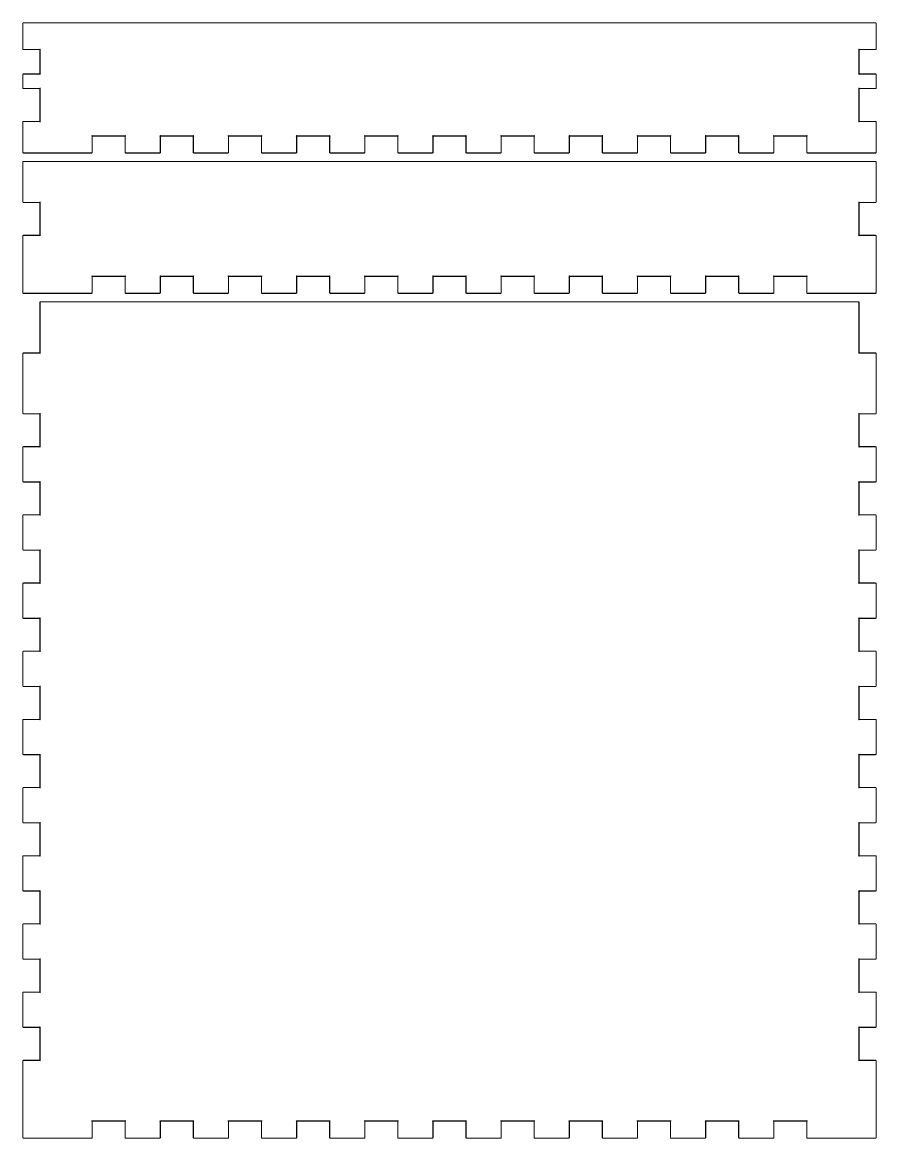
# Model space of a CAD drawing. Extents: x 10 to 178, y 10 to 1017.
# Drawn here: x 18.7 to 169.1, y 517.1 to 713.6 of the extents above; entities that cross this region are included whole.
import ezdxf

# ---------------------------------------------------------------- set-up
doc = ezdxf.new("R2010")
doc.units = 0
doc.layers.get('0').update_dxf_attribs({"linetype": 'CONTINUOUS'})

msp = doc.modelspace()

# ---------------------------------------------------------------- linework, layer by layer
at = {"color": 0, "const_width": 0.2}
for points in [[(21.9246, 690.601), (30.9246, 690.601), (30.9411, 690.601), (30.9948, 690.63), (31.0251, 690.682), (31.0251, 690.7), (31.0251, 693.6), (31.0251, 693.611), (31.01, 693.642), (30.9866, 693.639), (30.9824, 693.614), (31.0141, 693.6), (31.0251, 693.6), (36.8254, 693.6), (36.8349, 693.6), (36.8667, 693.614), (36.8625, 693.639), (36.8392, 693.642), (36.8254, 693.611), (36.8254, 693.6), (36.8254, 690.7), (36.8254, 690.682), (36.8543, 690.63), (36.908, 690.601), (36.926, 690.601), (42.926, 690.601), (42.9426, 690.601), (42.9962, 690.63), (43.0251, 690.682), (43.0251, 690.7), (43.0251, 693.6), (43.0251, 693.611), (43.01, 693.642), (42.9877, 693.639), (42.9824, 693.614), (43.0142, 693.6), (43.0251, 693.6), (48.8251, 693.6), (48.835, 693.6), (48.8668, 693.614), (48.8625, 693.639), (48.8389, 693.642), (48.8251, 693.611), (48.8251, 693.6), (48.8251, 690.7), (48.8251, 690.682), (48.8541, 690.63), (48.9066, 690.601), (48.9246, 690.601), (54.9243, 690.601), (54.9409, 690.601), (54.9949, 690.63), (55.0252, 690.682), (55.0252, 690.7), (55.0252, 693.6), (55.0252, 693.611), (55.0101, 693.642), (54.9864, 693.639), (54.9822, 693.614), (55.0139, 693.6), (55.0252, 693.6), (60.8252, 693.6), (60.8348, 693.6), (60.8665, 693.614), (60.8623, 693.639), (60.839, 693.642), (60.8252, 693.611), (60.8252, 693.6), (60.8252, 690.7), (60.8252, 690.682), (60.8542, 690.63), (60.9064, 690.601), (60.9244, 690.601), (66.9258, 690.601), (66.9424, 690.601), (66.996, 690.63), (67.025, 690.682), (67.025, 690.7), (67.025, 693.6), (67.025, 693.611), (67.0098, 693.642), (66.9879, 693.639), (66.9823, 693.614), (67.014, 693.6), (67.025, 693.6), (72.8253, 693.6), (72.8349, 693.6), (72.8666, 693.614), (72.8624, 693.639), (72.8391, 693.642), (72.8253, 693.611), (72.8253, 693.6), (72.8253, 690.7), (72.8253, 690.682), (72.8543, 690.63), (72.9079, 690.601), (72.9259, 690.601), (78.9259, 690.601), (78.9421, 690.601), (78.9961, 690.63), (79.025, 690.682), (79.025, 690.7), (79.025, 693.6), (79.025, 693.611), (79.0099, 693.642), (78.9876, 693.639), (78.9824, 693.614), (79.0141, 693.6), (79.025, 693.6), (84.8251, 693.6), (84.8349, 693.6), (84.8663, 693.614), (84.8625, 693.639), (84.8388, 693.642), (84.8251, 693.611), (84.8251, 693.6), (84.8251, 690.7), (84.8251, 690.682), (84.854, 690.63), (84.908, 690.601), (84.9256, 690.601), (90.9257, 690.601), (90.9422, 690.601), (90.9959, 690.63), (91.0248, 690.682), (91.0248, 690.7), (91.0248, 693.6), (91.0248, 693.611), (91.0096, 693.642), (90.9877, 693.639), (90.9821, 693.614), (91.0138, 693.6), (91.0248, 693.6), (96.8252, 693.6), (96.8347, 693.6), (96.8664, 693.614), (96.8622, 693.639), (96.8389, 693.642), (96.8252, 693.611), (96.8252, 693.6), (96.8252, 690.7), (96.8252, 690.682), (96.8541, 690.63), (96.9063, 690.601), (96.9243, 690.601), (102.926, 690.601), (102.942, 690.601), (102.996, 690.63), (103.025, 690.682), (103.025, 690.7), (103.025, 693.6), (103.025, 693.611), (103.01, 693.642), (102.988, 693.639), (102.982, 693.614), (103.014, 693.6), (103.025, 693.6), (108.825, 693.6), (108.835, 693.6), (108.867, 693.614), (108.862, 693.639), (108.839, 693.642), (108.825, 693.611), (108.825, 693.6), (108.825, 690.7), (108.825, 690.682), (108.854, 690.63), (108.908, 690.601), (108.926, 690.601), (114.925, 690.601), (114.942, 690.601), (114.996, 690.63), (115.025, 690.682), (115.025, 690.7), (115.025, 693.6), (115.025, 693.611), (115.01, 693.642), (114.988, 693.639), (114.982, 693.614), (115.014, 693.6), (115.025, 693.6), (120.825, 693.6), (120.835, 693.6), (120.866, 693.614), (120.862, 693.639), (120.839, 693.642), (120.825, 693.611), (120.825, 693.6), (120.825, 690.7), (120.825, 690.682), (120.854, 690.63), (120.908, 690.601), (120.926, 690.601), (126.926, 690.601), (126.942, 690.601), (126.996, 690.63), (127.025, 690.682), (127.025, 690.7), (127.025, 693.6), (127.025, 693.611), (127.01, 693.642), (126.988, 693.639), (126.982, 693.614), (127.014, 693.6), (127.025, 693.6), (132.825, 693.6), (132.835, 693.6), (132.866, 693.614), (132.862, 693.639), (132.839, 693.642), (132.825, 693.611), (132.825, 693.6), (132.825, 690.7), (132.825, 690.682), (132.854, 690.63), (132.908, 690.601), (132.926, 690.601), (138.926, 690.601), (138.942, 690.601), (138.996, 690.63), (139.025, 690.682), (139.025, 690.7), (139.025, 693.6), (139.025, 693.611), (139.01, 693.642), (138.987, 693.639), (138.982, 693.614), (139.014, 693.6), (139.025, 693.6), (144.825, 693.6), (144.835, 693.6), (144.866, 693.614), (144.862, 693.639), (144.839, 693.642), (144.825, 693.611), (144.825, 693.6), (144.825, 690.7), (144.825, 690.682), (144.854, 690.63), (144.908, 690.601), (144.926, 690.601), (150.925, 690.601), (150.942, 690.601), (150.996, 690.63), (151.025, 690.682), (151.025, 690.7), (151.025, 693.6), (151.025, 693.611), (151.01, 693.642), (150.987, 693.639), (150.982, 693.614), (151.014, 693.6), (151.025, 693.6), (156.825, 693.6), (156.834, 693.6), (156.866, 693.614), (156.862, 693.639), (156.839, 693.642), (156.825, 693.611), (156.825, 693.6), (156.825, 690.7), (156.825, 690.682), (156.854, 690.63), (156.907, 690.601), (156.925, 690.601), (165.925, 690.601), (168.926, 690.601), (168.942, 690.601), (168.996, 690.63), (169.025, 690.682), (169.025, 690.7), (169.025, 693.699), (169.025, 696.048), (169.025, 696.069), (168.996, 696.122), (168.942, 696.15), (168.926, 696.15), (166.025, 696.15), (166.014, 696.15), (165.982, 696.136), (165.988, 696.112), (166.009, 696.108), (166.025, 696.14), (166.025, 696.15), (166.025, 701.95), (166.025, 701.961), (166.009, 701.993), (165.988, 701.989), (165.982, 701.964), (166.014, 701.95), (166.025, 701.95), (168.926, 701.95), (168.942, 701.95), (168.996, 701.978), (169.025, 702.035), (169.025, 702.049), (169.025, 704.398), (169.025, 704.416), (168.996, 704.473), (168.942, 704.501), (168.926, 704.501), (166.025, 704.501), (166.014, 704.501), (165.982, 704.487), (165.988, 704.462), (166.009, 704.458), (166.025, 704.49), (166.025, 704.501), (166.025, 708.812), (166.025, 708.822), (166.009, 708.854), (165.988, 708.847), (165.982, 708.826), (166.014, 708.812), (166.025, 708.812), (168.926, 708.812), (168.942, 708.812), (168.996, 708.84), (169.025, 708.893), (169.025, 708.91), (169.025, 713.398), (169.025, 713.419), (168.996, 713.472), (168.942, 713.5), (168.926, 713.5), (18.9246, 713.5), (18.9067, 713.5), (18.8543, 713.472), (18.8254, 713.419), (18.8254, 713.398), (18.8254, 708.91), (18.8254, 708.893), (18.8543, 708.84), (18.9067, 708.812), (18.9246, 708.812), (21.8254, 708.812), (21.835, 708.812), (21.8667, 708.826), (21.8626, 708.847), (21.8392, 708.854), (21.8254, 708.822), (21.8254, 708.812), (21.8254, 704.501), (21.8254, 704.49), (21.8392, 704.458), (21.8626, 704.462), (21.8667, 704.487), (21.835, 704.501), (21.8254, 704.501), (18.9246, 704.501), (18.9067, 704.501), (18.8543, 704.473), (18.8254, 704.416), (18.8254, 704.398), (18.8254, 702.049), (18.8254, 702.035), (18.8543, 701.978), (18.9067, 701.95), (18.9246, 701.95), (21.8254, 701.95), (21.835, 701.95), (21.8667, 701.964), (21.8626, 701.989), (21.8392, 701.993), (21.8254, 701.961), (21.8254, 701.95), (21.8254, 696.15), (21.8254, 696.14), (21.8392, 696.108), (21.8626, 696.112), (21.8667, 696.136), (21.835, 696.15), (21.8254, 696.15), (18.9246, 696.15), (18.9067, 696.15), (18.8543, 696.122), (18.8254, 696.069), (18.8254, 696.048), (18.8254, 693.699), (18.8254, 690.7), (18.8254, 690.682), (18.8543, 690.63), (18.9067, 690.601), (18.9246, 690.601), (21.9246, 690.601)], [(21.9246, 665.9), (30.9246, 665.9), (30.9411, 665.9), (30.9948, 665.932), (31.0251, 665.984), (31.0251, 666.002), (31.0251, 668.898), (31.0251, 668.913), (31.01, 668.941), (30.9866, 668.937), (30.9824, 668.916), (31.0141, 668.898), (31.0251, 668.898), (36.8254, 668.898), (36.8349, 668.898), (36.8667, 668.916), (36.8625, 668.937), (36.8392, 668.941), (36.8254, 668.913), (36.8254, 668.898), (36.8254, 666.002), (36.8254, 665.984), (36.8543, 665.932), (36.908, 665.9), (36.926, 665.9), (42.926, 665.9), (42.9426, 665.9), (42.9962, 665.932), (43.0251, 665.984), (43.0251, 666.002), (43.0251, 668.898), (43.0251, 668.913), (43.01, 668.941), (42.9877, 668.937), (42.9824, 668.916), (43.0142, 668.898), (43.0251, 668.898), (48.8251, 668.898), (48.835, 668.898), (48.8668, 668.916), (48.8625, 668.937), (48.8389, 668.941), (48.8251, 668.913), (48.8251, 668.898), (48.8251, 666.002), (48.8251, 665.984), (48.8541, 665.932), (48.9066, 665.9), (48.9246, 665.9), (54.9243, 665.9), (54.9409, 665.9), (54.9949, 665.932), (55.0252, 665.984), (55.0252, 666.002), (55.0252, 668.898), (55.0252, 668.913), (55.0101, 668.941), (54.9864, 668.937), (54.9822, 668.916), (55.0139, 668.898), (55.0252, 668.898), (60.8252, 668.898), (60.8348, 668.898), (60.8665, 668.916), (60.8623, 668.937), (60.839, 668.941), (60.8252, 668.913), (60.8252, 668.898), (60.8252, 666.002), (60.8252, 665.984), (60.8542, 665.932), (60.9064, 665.9), (60.9244, 665.9), (66.9258, 665.9), (66.9424, 665.9), (66.996, 665.932), (67.025, 665.984), (67.025, 666.002), (67.025, 668.898), (67.025, 668.913), (67.0098, 668.941), (66.9879, 668.937), (66.9823, 668.916), (67.014, 668.898), (67.025, 668.898), (72.8253, 668.898), (72.8349, 668.898), (72.8666, 668.916), (72.8624, 668.937), (72.8391, 668.941), (72.8253, 668.913), (72.8253, 668.898), (72.8253, 666.002), (72.8253, 665.984), (72.8543, 665.932), (72.9079, 665.9), (72.9259, 665.9), (78.9259, 665.9), (78.9421, 665.9), (78.9961, 665.932), (79.025, 665.984), (79.025, 666.002), (79.025, 668.898), (79.025, 668.913), (79.0099, 668.941), (78.9876, 668.937), (78.9824, 668.916), (79.0141, 668.898), (79.025, 668.898), (84.8251, 668.898), (84.8349, 668.898), (84.8663, 668.916), (84.8625, 668.937), (84.8388, 668.941), (84.8251, 668.913), (84.8251, 668.898), (84.8251, 666.002), (84.8251, 665.984), (84.854, 665.932), (84.908, 665.9), (84.9256, 665.9), (90.9257, 665.9), (90.9422, 665.9), (90.9959, 665.932), (91.0248, 665.984), (91.0248, 666.002), (91.0248, 668.898), (91.0248, 668.913), (91.0096, 668.941), (90.9877, 668.937), (90.9821, 668.916), (91.0138, 668.898), (91.0248, 668.898), (96.8252, 668.898), (96.8347, 668.898), (96.8664, 668.916), (96.8622, 668.937), (96.8389, 668.941), (96.8252, 668.913), (96.8252, 668.898), (96.8252, 666.002), (96.8252, 665.984), (96.8541, 665.932), (96.9063, 665.9), (96.9243, 665.9), (102.926, 665.9), (102.942, 665.9), (102.996, 665.932), (103.025, 665.984), (103.025, 666.002), (103.025, 668.898), (103.025, 668.913), (103.01, 668.941), (102.988, 668.937), (102.982, 668.916), (103.014, 668.898), (103.025, 668.898), (108.825, 668.898), (108.835, 668.898), (108.867, 668.916), (108.862, 668.937), (108.839, 668.941), (108.825, 668.913), (108.825, 668.898), (108.825, 666.002), (108.825, 665.984), (108.854, 665.932), (108.908, 665.9), (108.926, 665.9), (114.925, 665.9), (114.942, 665.9), (114.996, 665.932), (115.025, 665.984), (115.025, 666.002), (115.025, 668.898), (115.025, 668.913), (115.01, 668.941), (114.988, 668.937), (114.982, 668.916), (115.014, 668.898), (115.025, 668.898), (120.825, 668.898), (120.835, 668.898), (120.866, 668.916), (120.862, 668.937), (120.839, 668.941), (120.825, 668.913), (120.825, 668.898), (120.825, 666.002), (120.825, 665.984), (120.854, 665.932), (120.908, 665.9), (120.926, 665.9), (126.926, 665.9), (126.942, 665.9), (126.996, 665.932), (127.025, 665.984), (127.025, 666.002), (127.025, 668.898), (127.025, 668.913), (127.01, 668.941), (126.988, 668.937), (126.982, 668.916), (127.014, 668.898), (127.025, 668.898), (132.825, 668.898), (132.835, 668.898), (132.866, 668.916), (132.862, 668.937), (132.839, 668.941), (132.825, 668.913), (132.825, 668.898), (132.825, 666.002), (132.825, 665.984), (132.854, 665.932), (132.908, 665.9), (132.926, 665.9), (138.926, 665.9), (138.942, 665.9), (138.996, 665.932), (139.025, 665.984), (139.025, 666.002), (139.025, 668.898), (139.025, 668.913), (139.01, 668.941), (138.987, 668.937), (138.982, 668.916), (139.014, 668.898), (139.025, 668.898), (144.825, 668.898), (144.835, 668.898), (144.866, 668.916), (144.862, 668.937), (144.839, 668.941), (144.825, 668.913), (144.825, 668.898), (144.825, 666.002), (144.825, 665.984), (144.854, 665.932), (144.908, 665.9), (144.926, 665.9), (150.925, 665.9), (150.942, 665.9), (150.996, 665.932), (151.025, 665.984), (151.025, 666.002), (151.025, 668.898), (151.025, 668.913), (151.01, 668.941), (150.987, 668.937), (150.982, 668.916), (151.014, 668.898), (151.025, 668.898), (156.825, 668.898), (156.834, 668.898), (156.866, 668.916), (156.862, 668.937), (156.839, 668.941), (156.825, 668.913), (156.825, 668.898), (156.825, 666.002), (156.825, 665.984), (156.854, 665.932), (156.907, 665.9), (156.925, 665.9), (165.925, 665.9), (168.926, 665.9), (168.942, 665.9), (168.996, 665.932), (169.025, 665.984), (169.025, 666.002), (169.025, 669.001), (169.025, 676), (169.025, 676.017), (168.996, 676.07), (168.942, 676.099), (168.926, 676.099), (166.025, 676.099), (166.014, 676.099), (165.982, 676.084), (165.988, 676.063), (166.009, 676.06), (166.025, 676.092), (166.025, 676.099), (166.025, 681.902), (166.025, 681.912), (166.009, 681.944), (165.988, 681.937), (165.982, 681.916), (166.014, 681.902), (166.025, 681.902), (168.926, 681.902), (168.942, 681.902), (168.996, 681.93), (169.025, 681.983), (169.025, 682.001), (169.025, 689), (169.025, 689.017), (168.996, 689.07), (168.942, 689.102), (168.926, 689.102), (165.925, 689.102), (21.9246, 689.102), (18.9246, 689.102), (18.9067, 689.102), (18.8543, 689.07), (18.8254, 689.017), (18.8254, 689), (18.8254, 682.001), (18.8254, 681.983), (18.8543, 681.93), (18.9067, 681.902), (18.9246, 681.902), (21.8254, 681.902), (21.835, 681.902), (21.8667, 681.916), (21.8626, 681.937), (21.8392, 681.944), (21.8254, 681.912), (21.8254, 681.902), (21.8254, 676.099), (21.8254, 676.092), (21.8392, 676.06), (21.8626, 676.063), (21.8667, 676.084), (21.835, 676.099), (21.8254, 676.099), (18.9246, 676.099), (18.9067, 676.099), (18.8543, 676.07), (18.8254, 676.017), (18.8254, 676), (18.8254, 669.001), (18.8254, 666.002), (18.8254, 665.984), (18.8543, 665.932), (18.9067, 665.9), (18.9246, 665.9), (21.9246, 665.9)], [(21.9246, 517.2), (30.9246, 517.2), (30.9411, 517.2), (30.9948, 517.229), (31.0251, 517.285), (31.0251, 517.299), (31.0251, 520.199), (31.0251, 520.21), (31.01, 520.241), (30.9866, 520.238), (30.9824, 520.217), (31.0141, 520.199), (31.0251, 520.199), (36.8254, 520.199), (36.8349, 520.199), (36.8667, 520.217), (36.8625, 520.238), (36.8392, 520.241), (36.8254, 520.21), (36.8254, 520.199), (36.8254, 517.299), (36.8254, 517.285), (36.8543, 517.229), (36.908, 517.2), (36.926, 517.2), (42.926, 517.2), (42.9426, 517.2), (42.9962, 517.229), (43.0251, 517.285), (43.0251, 517.299), (43.0251, 520.199), (43.0251, 520.21), (43.01, 520.241), (42.9877, 520.238), (42.9824, 520.217), (43.0142, 520.199), (43.0251, 520.199), (48.8251, 520.199), (48.835, 520.199), (48.8668, 520.217), (48.8625, 520.238), (48.8389, 520.241), (48.8251, 520.21), (48.8251, 520.199), (48.8251, 517.299), (48.8251, 517.285), (48.8541, 517.229), (48.9066, 517.2), (48.9246, 517.2), (54.9243, 517.2), (54.9409, 517.2), (54.9949, 517.229), (55.0252, 517.285), (55.0252, 517.299), (55.0252, 520.199), (55.0252, 520.21), (55.0101, 520.241), (54.9864, 520.238), (54.9822, 520.217), (55.0139, 520.199), (55.0252, 520.199), (60.8252, 520.199), (60.8348, 520.199), (60.8665, 520.217), (60.8623, 520.238), (60.839, 520.241), (60.8252, 520.21), (60.8252, 520.199), (60.8252, 517.299), (60.8252, 517.285), (60.8542, 517.229), (60.9064, 517.2), (60.9244, 517.2), (66.9258, 517.2), (66.9424, 517.2), (66.996, 517.229), (67.025, 517.285), (67.025, 517.299), (67.025, 520.199), (67.025, 520.21), (67.0098, 520.241), (66.9879, 520.238), (66.9823, 520.217), (67.014, 520.199), (67.025, 520.199), (72.8253, 520.199), (72.8349, 520.199), (72.8666, 520.217), (72.8624, 520.238), (72.8391, 520.241), (72.8253, 520.21), (72.8253, 520.199), (72.8253, 517.299), (72.8253, 517.285), (72.8543, 517.229), (72.9079, 517.2), (72.9259, 517.2), (78.9259, 517.2), (78.9421, 517.2), (78.9961, 517.229), (79.025, 517.285), (79.025, 517.299), (79.025, 520.199), (79.025, 520.21), (79.0099, 520.241), (78.9876, 520.238), (78.9824, 520.217), (79.0141, 520.199), (79.025, 520.199), (84.8251, 520.199), (84.8349, 520.199), (84.8663, 520.217), (84.8625, 520.238), (84.8388, 520.241), (84.8251, 520.21), (84.8251, 520.199), (84.8251, 517.299), (84.8251, 517.285), (84.854, 517.229), (84.908, 517.2), (84.9256, 517.2), (90.9257, 517.2), (90.9422, 517.2), (90.9959, 517.229), (91.0248, 517.285), (91.0248, 517.299), (91.0248, 520.199), (91.0248, 520.21), (91.0096, 520.241), (90.9877, 520.238), (90.9821, 520.217), (91.0138, 520.199), (91.0248, 520.199), (96.8252, 520.199), (96.8347, 520.199), (96.8664, 520.217), (96.8622, 520.238), (96.8389, 520.241), (96.8252, 520.21), (96.8252, 520.199), (96.8252, 517.299), (96.8252, 517.285), (96.8541, 517.229), (96.9063, 517.2), (96.9243, 517.2), (102.926, 517.2), (102.942, 517.2), (102.996, 517.229), (103.025, 517.285), (103.025, 517.299), (103.025, 520.199), (103.025, 520.21), (103.01, 520.241), (102.988, 520.238), (102.982, 520.217), (103.014, 520.199), (103.025, 520.199), (108.825, 520.199), (108.835, 520.199), (108.867, 520.217), (108.862, 520.238), (108.839, 520.241), (108.825, 520.21), (108.825, 520.199), (108.825, 517.299), (108.825, 517.285), (108.854, 517.229), (108.908, 517.2), (108.926, 517.2), (114.925, 517.2), (114.942, 517.2), (114.996, 517.229), (115.025, 517.285), (115.025, 517.299), (115.025, 520.199), (115.025, 520.21), (115.01, 520.241), (114.988, 520.238), (114.982, 520.217), (115.014, 520.199), (115.025, 520.199), (120.825, 520.199), (120.835, 520.199), (120.866, 520.217), (120.862, 520.238), (120.839, 520.241), (120.825, 520.21), (120.825, 520.199), (120.825, 517.299), (120.825, 517.285), (120.854, 517.229), (120.908, 517.2), (120.926, 517.2), (126.926, 517.2), (126.942, 517.2), (126.996, 517.229), (127.025, 517.285), (127.025, 517.299), (127.025, 520.199), (127.025, 520.21), (127.01, 520.241), (126.988, 520.238), (126.982, 520.217), (127.014, 520.199), (127.025, 520.199), (132.825, 520.199), (132.835, 520.199), (132.866, 520.217), (132.862, 520.238), (132.839, 520.241), (132.825, 520.21), (132.825, 520.199), (132.825, 517.299), (132.825, 517.285), (132.854, 517.229), (132.908, 517.2), (132.926, 517.2), (138.926, 517.2), (138.942, 517.2), (138.996, 517.229), (139.025, 517.285), (139.025, 517.299), (139.025, 520.199), (139.025, 520.21), (139.01, 520.241), (138.987, 520.238), (138.982, 520.217), (139.014, 520.199), (139.025, 520.199), (144.825, 520.199), (144.835, 520.199), (144.866, 520.217), (144.862, 520.238), (144.839, 520.241), (144.825, 520.21), (144.825, 520.199), (144.825, 517.299), (144.825, 517.285), (144.854, 517.229), (144.908, 517.2), (144.926, 517.2), (150.925, 517.2), (150.942, 517.2), (150.996, 517.229), (151.025, 517.285), (151.025, 517.299), (151.025, 520.199), (151.025, 520.21), (151.01, 520.241), (150.987, 520.238), (150.982, 520.217), (151.014, 520.199), (151.025, 520.199), (156.825, 520.199), (156.834, 520.199), (156.866, 520.217), (156.862, 520.238), (156.839, 520.241), (156.825, 520.21), (156.825, 520.199), (156.825, 517.299), (156.825, 517.285), (156.854, 517.229), (156.907, 517.2), (156.925, 517.2), (165.925, 517.2), (168.926, 517.2), (168.942, 517.2), (168.996, 517.229), (169.025, 517.285), (169.025, 517.299), (169.025, 520.301), (169.025, 530.8), (169.025, 530.818), (168.996, 530.871), (168.942, 530.899), (168.926, 530.899), (166.025, 530.899), (166.014, 530.899), (165.982, 530.888), (165.988, 530.864), (166.009, 530.86), (166.025, 530.892), (166.025, 530.899), (166.025, 536.702), (166.025, 536.713), (166.009, 536.744), (165.988, 536.737), (165.982, 536.716), (166.014, 536.702), (166.025, 536.702), (168.926, 536.702), (168.942, 536.702), (168.996, 536.73), (169.025, 536.783), (169.025, 536.801), (169.025, 542.798), (169.025, 542.819), (168.996, 542.872), (168.942, 542.9), (168.926, 542.9), (166.025, 542.9), (166.014, 542.9), (165.982, 542.886), (165.988, 542.861), (166.009, 542.858), (166.025, 542.89), (166.025, 542.9), (166.025, 548.7), (166.025, 548.711), (166.009, 548.742), (165.988, 548.739), (165.982, 548.714), (166.014, 548.7), (166.025, 548.7), (168.926, 548.7), (168.942, 548.7), (168.996, 548.728), (169.025, 548.785), (169.025, 548.799), (169.025, 554.8), (169.025, 554.817), (168.996, 554.87), (168.942, 554.902), (168.926, 554.902), (166.025, 554.902), (166.014, 554.902), (165.982, 554.888), (165.988, 554.863), (166.009, 554.859), (166.025, 554.891), (166.025, 554.902), (166.025, 560.701), (166.025, 560.712), (166.009, 560.744), (165.988, 560.737), (165.982, 560.716), (166.014, 560.701), (166.025, 560.701), (168.926, 560.701), (168.942, 560.701), (168.996, 560.73), (169.025, 560.783), (169.025, 560.8), (169.025, 566.801), (169.025, 566.819), (168.996, 566.872), (168.942, 566.9), (168.926, 566.9), (166.025, 566.9), (166.014, 566.9), (165.982, 566.886), (165.988, 566.864), (166.009, 566.857), (166.025, 566.889), (166.025, 566.9), (166.025, 572.699), (166.025, 572.71), (166.009, 572.742), (165.988, 572.738), (165.982, 572.717), (166.014, 572.699), (166.025, 572.699), (168.926, 572.699), (168.942, 572.699), (168.996, 572.728), (169.025, 572.784), (169.025, 572.798), (169.025, 578.799), (169.025, 578.817), (168.996, 578.87), (168.942, 578.901), (168.926, 578.901), (166.025, 578.901), (166.014, 578.901), (165.982, 578.887), (165.988, 578.862), (166.009, 578.859), (166.025, 578.891), (166.025, 578.901), (166.025, 584.701), (166.025, 584.712), (166.009, 584.743), (165.988, 584.736), (165.982, 584.715), (166.014, 584.701), (166.025, 584.701), (168.926, 584.701), (168.942, 584.701), (168.996, 584.729), (169.025, 584.782), (169.025, 584.8), (169.025, 590.8), (169.025, 590.818), (168.996, 590.871), (168.942, 590.899), (168.926, 590.899), (166.025, 590.899), (166.014, 590.899), (165.982, 590.885), (165.988, 590.864), (166.009, 590.86), (166.025, 590.889), (166.025, 590.899), (166.025, 596.699), (166.025, 596.709), (166.009, 596.741), (165.988, 596.738), (165.982, 596.717), (166.014, 596.699), (166.025, 596.699), (168.926, 596.699), (168.942, 596.699), (168.996, 596.731), (169.025, 596.784), (169.025, 596.801), (169.025, 602.798), (169.025, 602.816), (168.996, 602.873), (168.942, 602.901), (168.926, 602.901), (166.025, 602.901), (166.014, 602.901), (165.982, 602.887), (165.988, 602.862), (166.009, 602.858), (166.025, 602.89), (166.025, 602.901), (166.025, 608.7), (166.025, 608.711), (166.009, 608.743), (165.988, 608.736), (165.982, 608.715), (166.014, 608.7), (166.025, 608.7), (168.926, 608.7), (168.942, 608.7), (168.996, 608.729), (169.025, 608.782), (169.025, 608.799), (169.025, 614.8), (169.025, 614.818), (168.996, 614.87), (168.942, 614.899), (168.926, 614.899), (166.025, 614.899), (166.014, 614.899), (165.982, 614.885), (165.988, 614.863), (166.009, 614.86), (166.025, 614.892), (166.025, 614.899), (166.025, 620.698), (166.025, 620.713), (166.009, 620.744), (165.988, 620.737), (165.982, 620.716), (166.014, 620.698), (166.025, 620.698), (168.926, 620.698), (168.942, 620.698), (168.996, 620.73), (169.025, 620.783), (169.025, 620.801), (169.025, 626.801), (169.025, 626.819), (168.996, 626.872), (168.942, 626.9), (168.926, 626.9), (166.025, 626.9), (166.014, 626.9), (165.982, 626.886), (165.988, 626.861), (166.009, 626.858), (166.025, 626.89), (166.025, 626.9), (166.025, 632.7), (166.025, 632.71), (166.009, 632.742), (165.988, 632.739), (165.982, 632.714), (166.014, 632.7), (166.025, 632.7), (168.926, 632.7), (168.942, 632.7), (168.996, 632.732), (169.025, 632.785), (169.025, 632.802), (169.025, 638.799), (169.025, 638.817), (168.996, 638.87), (168.942, 638.898), (168.926, 638.898), (166.025, 638.898), (166.014, 638.898), (165.982, 638.888), (165.988, 638.863), (166.009, 638.859), (166.025, 638.891), (166.025, 638.898), (166.025, 644.701), (166.025, 644.712), (166.009, 644.744), (165.988, 644.74), (165.982, 644.716), (166.014, 644.701), (166.025, 644.701), (168.926, 644.701), (168.942, 644.701), (168.996, 644.73), (169.025, 644.783), (169.025, 644.8), (169.025, 655.299), (169.025, 655.316), (168.996, 655.373), (168.942, 655.401), (168.926, 655.401), (166.025, 655.401), (166.014, 655.401), (165.982, 655.387), (165.988, 655.362), (166.009, 655.359), (166.025, 655.391), (166.025, 655.401), (166.025, 664.298), (166.025, 664.319), (165.996, 664.372), (165.942, 664.4), (165.925, 664.4), (21.9246, 664.4), (21.9067, 664.4), (21.8543, 664.372), (21.8254, 664.319), (21.8254, 664.298), (21.8254, 655.401), (21.8254, 655.391), (21.8392, 655.359), (21.8626, 655.362), (21.8667, 655.387), (21.835, 655.401), (21.8254, 655.401), (18.9246, 655.401), (18.9067, 655.401), (18.8543, 655.373), (18.8254, 655.316), (18.8254, 655.299), (18.8254, 644.8), (18.8254, 644.783), (18.8543, 644.73), (18.9067, 644.701), (18.9246, 644.701), (21.8254, 644.701), (21.835, 644.701), (21.8667, 644.716), (21.8626, 644.74), (21.8392, 644.744), (21.8254, 644.712), (21.8254, 644.701), (21.8254, 638.898), (21.8254, 638.891), (21.8392, 638.859), (21.8626, 638.863), (21.8667, 638.888), (21.835, 638.898), (21.8254, 638.898), (18.9246, 638.898), (18.9067, 638.898), (18.8543, 638.87), (18.8254, 638.817), (18.8254, 638.799), (18.8254, 632.802), (18.8254, 632.785), (18.8543, 632.732), (18.9067, 632.7), (18.9246, 632.7), (21.8254, 632.7), (21.835, 632.7), (21.8667, 632.714), (21.8626, 632.739), (21.8392, 632.742), (21.8254, 632.71), (21.8254, 632.7), (21.8254, 626.9), (21.8254, 626.89), (21.8392, 626.858), (21.8626, 626.861), (21.8667, 626.886), (21.835, 626.9), (21.8254, 626.9), (18.9246, 626.9), (18.9067, 626.9), (18.8543, 626.872), (18.8254, 626.819), (18.8254, 626.801), (18.8254, 620.801), (18.8254, 620.783), (18.8543, 620.73), (18.9067, 620.698), (18.9246, 620.698), (21.8254, 620.698), (21.835, 620.698), (21.8667, 620.716), (21.8626, 620.737), (21.8392, 620.744), (21.8254, 620.713), (21.8254, 620.698), (21.8254, 614.899), (21.8254, 614.892), (21.8392, 614.86), (21.8626, 614.863), (21.8667, 614.885), (21.835, 614.899), (21.8254, 614.899), (18.9246, 614.899), (18.9067, 614.899), (18.8543, 614.87), (18.8254, 614.818), (18.8254, 614.8), (18.8254, 608.799), (18.8254, 608.782), (18.8543, 608.729), (18.9067, 608.7), (18.9246, 608.7), (21.8254, 608.7), (21.835, 608.7), (21.8667, 608.715), (21.8626, 608.736), (21.8392, 608.743), (21.8254, 608.711), (21.8254, 608.7), (21.8254, 602.901), (21.8254, 602.89), (21.8392, 602.858), (21.8626, 602.862), (21.8667, 602.887), (21.835, 602.901), (21.8254, 602.901), (18.9246, 602.901), (18.9067, 602.901), (18.8543, 602.873), (18.8254, 602.816), (18.8254, 602.798), (18.8254, 596.801), (18.8254, 596.784), (18.8543, 596.731), (18.9067, 596.699), (18.9246, 596.699), (21.8254, 596.699), (21.835, 596.699), (21.8667, 596.717), (21.8626, 596.738), (21.8392, 596.741), (21.8254, 596.709), (21.8254, 596.699), (21.8254, 590.899), (21.8254, 590.889), (21.8392, 590.86), (21.8626, 590.864), (21.8667, 590.885), (21.835, 590.899), (21.8254, 590.899), (18.9246, 590.899), (18.9067, 590.899), (18.8543, 590.871), (18.8254, 590.818), (18.8254, 590.8), (18.8254, 584.8), (18.8254, 584.782), (18.8543, 584.729), (18.9067, 584.701), (18.9246, 584.701), (21.8254, 584.701), (21.835, 584.701), (21.8667, 584.715), (21.8626, 584.736), (21.8392, 584.743), (21.8254, 584.712), (21.8254, 584.701), (21.8254, 578.901), (21.8254, 578.891), (21.8392, 578.859), (21.8626, 578.862), (21.8667, 578.887), (21.835, 578.901), (21.8254, 578.901), (18.9246, 578.901), (18.9067, 578.901), (18.8543, 578.87), (18.8254, 578.817), (18.8254, 578.799), (18.8254, 572.798), (18.8254, 572.784), (18.8543, 572.728), (18.9067, 572.699), (18.9246, 572.699), (21.8254, 572.699), (21.835, 572.699), (21.8667, 572.717), (21.8626, 572.738), (21.8392, 572.742), (21.8254, 572.71), (21.8254, 572.699), (21.8254, 566.9), (21.8254, 566.889), (21.8392, 566.857), (21.8626, 566.864), (21.8667, 566.886), (21.835, 566.9), (21.8254, 566.9), (18.9246, 566.9), (18.9067, 566.9), (18.8543, 566.872), (18.8254, 566.819), (18.8254, 566.801), (18.8254, 560.8), (18.8254, 560.783), (18.8543, 560.73), (18.9067, 560.701), (18.9246, 560.701), (21.8254, 560.701), (21.835, 560.701), (21.8667, 560.716), (21.8626, 560.737), (21.8392, 560.744), (21.8254, 560.712), (21.8254, 560.701), (21.8254, 554.902), (21.8254, 554.891), (21.8392, 554.859), (21.8626, 554.863), (21.8667, 554.888), (21.835, 554.902), (21.8254, 554.902), (18.9246, 554.902), (18.9067, 554.902), (18.8543, 554.87), (18.8254, 554.817), (18.8254, 554.8), (18.8254, 548.799), (18.8254, 548.785), (18.8543, 548.728), (18.9067, 548.7), (18.9246, 548.7), (21.8254, 548.7), (21.835, 548.7), (21.8667, 548.714), (21.8626, 548.739), (21.8392, 548.742), (21.8254, 548.711), (21.8254, 548.7), (21.8254, 542.9), (21.8254, 542.89), (21.8392, 542.858), (21.8626, 542.861), (21.8667, 542.886), (21.835, 542.9), (21.8254, 542.9), (18.9246, 542.9), (18.9067, 542.9), (18.8543, 542.872), (18.8254, 542.819), (18.8254, 542.798), (18.8254, 536.801), (18.8254, 536.783), (18.8543, 536.73), (18.9067, 536.702), (18.9246, 536.702), (21.8254, 536.702), (21.835, 536.702), (21.8667, 536.716), (21.8626, 536.737), (21.8392, 536.744), (21.8254, 536.713), (21.8254, 536.702), (21.8254, 530.899), (21.8254, 530.892), (21.8392, 530.86), (21.8626, 530.864), (21.8667, 530.888), (21.835, 530.899), (21.8254, 530.899), (18.9246, 530.899), (18.9067, 530.899), (18.8543, 530.871), (18.8254, 530.818), (18.8254, 530.8), (18.8254, 520.301), (18.8254, 517.299), (18.8254, 517.285), (18.8543, 517.229), (18.9067, 517.2), (18.9246, 517.2), (21.9246, 517.2)]]:
    msp.add_lwpolyline(points, close=True, dxfattribs=at)

doc.saveas('drawing.dxf')
